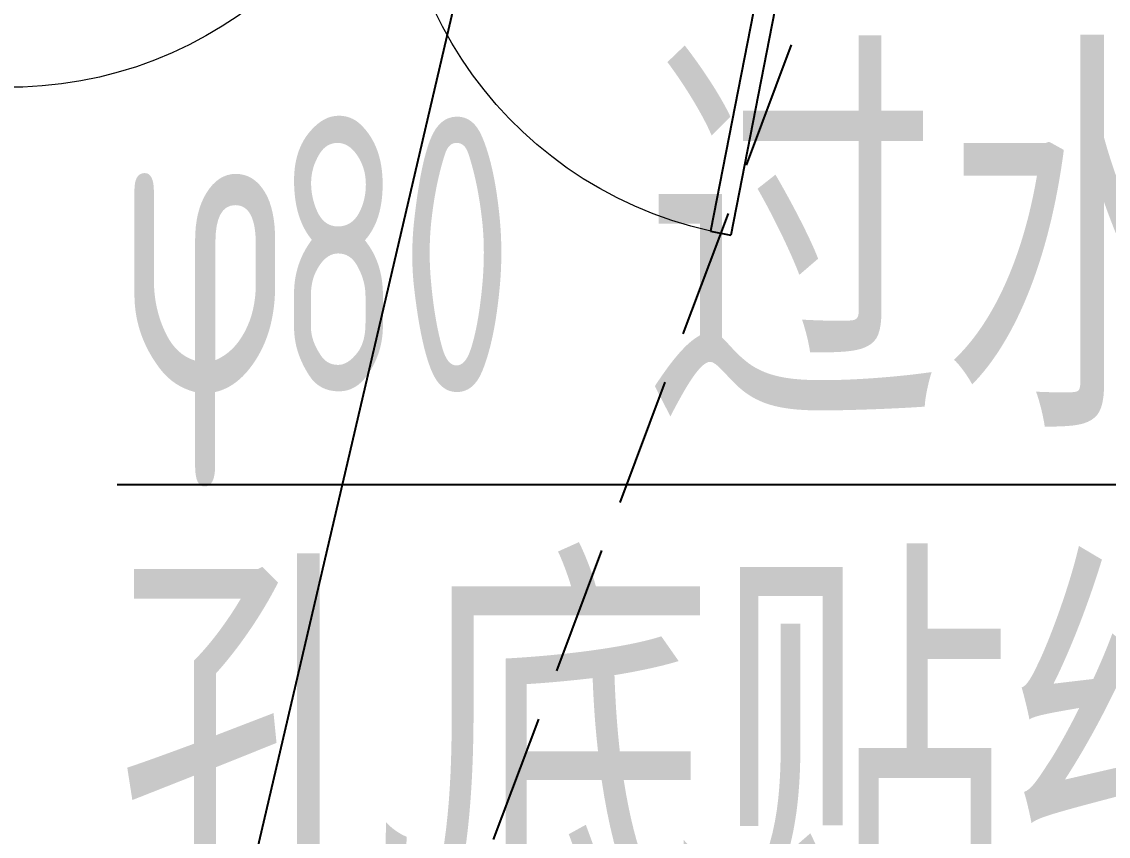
# Model space of a CAD drawing. Header units: inches. Extents: x 0 to 1813292486, y 0 to 3473589894.
# Drawn here: x 600495236 to 600497347, y 3473208569 to 3473210152 of the extents above; entities that cross this region are included whole.
import ezdxf

# ---------------------------------------------------------------- set-up
doc = ezdxf.new("R2010")
doc.units = ezdxf.units.IN
doc.header["$LTSCALE"] = 1000
doc.header["$MEASUREMENT"] = 0
doc.linetypes.add('AX-MALL-WALL-P02-QT$0$DASH', pattern=[0.35, 0.25, -0.1])
for name, color, linetype in [('A-Anno-Note', 241, 'Continuous'), ('AX-MALL-DIM-P02$0$A-Anno-Dims', 3, 'Continuous'), ('AX-MALL-DIM-P02$0$A-Anno-Note', 241, 'Continuous'), ('AX-MALL-DIM-P02$0$DIM_LEAD', 3, 'Continuous'), ('AX-MALL-DIM-SY-P02$0$DIM_IDEN', 3, 'Continuous'), ('AX-MALL-P02-200$0$A-Anno-Note', 241, 'Continuous'), ('AX-MALL-WALL-P02$0$A-Anno-Note', 241, 'Continuous'), ('AX-MALL-WALL-P02-QT$0$A-Detl-Patt', 8, 'Continuous'), ('AX-MALL-WALL-P02-QT$0$A-Detl-Thin', 131, 'Continuous'), ('AX-MALL-WALL-P02-QT$0$A-Wind', 4, 'Continuous')]:
    doc.layers.add(name, color=color, linetype=linetype)
doc.styles.add('AX-MALL-DIM-P02$0$_TCH_DIM', font='gbenor.shx')

# ---------------------------------------------------------------- blocks, each defined once
blk = doc.blocks.new('AX-MALL-WALL-P02-QT$0$tj')
at = {"layer": 'AX-MALL-WALL-P02-QT$0$A-Detl-Patt'}
h = blk.add_hatch(dxfattribs=at)
h.set_pattern_fill('STEEL', color=256, scale=100, angle=50.4318)
h.set_pattern_definition([(75, (-14278.2, 156289.83), (-153.340725, 41.08752), []), (75, (-14317.88, 156358.57), (-153.340725, 41.08752), [])])
edge = h.paths.add_edge_path()
edge.add_line((88101.3, 47666.6), (87883.9, 47459.8))
edge.add_line((87883.9, 47459.8), (91571.5, 43584.6))
edge.add_arc((262949.4, 558937.7), 543101.4, 251.605736, 260.028867)
edge.add_arc((172180.8, -2862.1), 27100, 64.71287, 96.9316, ccw=False)
edge.add_arc((262949, 558936.3), 543100, 261.615511, 271.725148)
edge.add_line((279299, 16082.5), (279299, 16382.7))
edge.add_arc((262949, 558936.3), 542800, 261.620204, 271.726101, ccw=False)
edge.add_arc((172180.8, -2862.1), 27400, 64.80632, 96.83816)
edge.add_arc((262949.4, 558937.7), 542801.4, 251.613639, 260.024173, ccw=False)
edge.add_line((91737.3, 43845.7), (88101.3, 47666.6))
blk.add_lwpolyline([(88103, 47737.3), (87813.2, 47461.6), (91543.9, 43541.1, 0.036779), (168908.9, 23989.2, -0.141654), (183742.1, 21592.7, 0.044166), (279349, 16034), (279349, 16434.2, -0.044144), (183859, 21979.8, 0.140545), (168919.8, 24393.5, -0.036705), (91764.9, 43889.2), (88103, 47737.3)], format="xyb", dxfattribs=at)
blk.add_lwpolyline([(88101.3, 47666.6), (87883.9, 47459.8), (91571.5, 43584.6, 0.036769), (168910.3, 24039.8, -0.141514), (183756.7, 21641.1, 0.04414), (279299, 16082.5), (279299, 16382.7, -0.044124), (183844.5, 21931.4, 0.140683), (168918.5, 24342.9, -0.036714), (91737.3, 43845.7)], format="xyb", close=True, dxfattribs=at)
blk = doc.blocks.new('AX-MALL-WALL-P02-QT$0$$DorLib2D$00000002')
for p, q in [((-0.5, 0), (-0.5, 0.4875)), ((-0.475, 0.4875), (-0.5, 0.4875)), ((-0.475, 0), (-0.475, 0.4875)), ((0.475, 0), (0.475, 0.4875)), ((0.475, 0.4875), (0.5, 0.4875)), ((0.5, 0), (0.5, 0.4875)), ((-0.5, 0), (-0.475, 0)), ((0.5, 0), (0.475, 0))]:
    blk.add_line(p, q)
at = {"lineweight": 13}
for centre, start, end in [((-0.4875, 0), 0, 88.5307), ((0.4875, 0), 91.4693, 180)]:
    blk.add_arc(centre, 0.4875, start, end, dxfattribs=at)
blk = doc.blocks.new('AX-MALL-WALL-P02-QT')
at = {"layer": 'AX-MALL-WALL-P02-QT$0$A-Detl-Patt', "linetype": 'AX-MALL-WALL-P02-QT$0$DASH'}
blk.add_line((600296794.1, 3473090163.5), (600307623.2, 3473102626.9), dxfattribs=at)
at = {"layer": 'AX-MALL-WALL-P02-QT$0$A-Detl-Thin', "rotation": 339.5681613091762}
blk.add_blockref('AX-MALL-WALL-P02-QT$0$tj', (600144118.7, 3473128496.3), dxfattribs=at)
at = {"layer": 'AX-MALL-WALL-P02-QT$0$A-Wind', "xscale": 1600, "yscale": -1600, "zscale": 200, "rotation": 328.558347311392}
blk.add_blockref('AX-MALL-WALL-P02-QT$0$$DorLib2D$00000002', (600304018, 3473099848.4), dxfattribs=at)
blk = doc.blocks.new('AX-MALL-WALL-P02')
at = {"layer": 'AX-MALL-WALL-P02$0$A-Anno-Note'}
blk.add_blockref('AX-MALL-WALL-P02-QT', (0, 0), dxfattribs=at)
blk = doc.blocks.new('AX-MALL-DIM-SY-P02')
at = {"layer": 'AX-MALL-DIM-SY-P02$0$DIM_IDEN'}
blk.add_line((600304452.1, 3473100135.4), (600300797.9, 3473094627.7), dxfattribs=at)
blk = doc.blocks.new('AX-MALL-DIM-P02')
at = {"layer": 'AX-MALL-DIM-P02$0$DIM_LEAD'}
blk.add_line((600305491.9, 3473097801.2), (600303006.4, 3473098727.1), dxfattribs=at)
at = {"layer": 'AX-MALL-DIM-P02$0$A-Anno-Dims'}
blk.add_blockref('AX-MALL-DIM-SY-P02', (0, 0), dxfattribs=at)
at = {"layer": 'AX-MALL-DIM-P02$0$A-Anno-Note', "style": 'AX-MALL-DIM-P02$0$_TCH_DIM', "width": 0.7}
for s, height, p in [('φ', 607.7, (600303069.3, 3473098896)), ('80', 535.5, (600303359.5, 3473098787.9)), ('过水孔', 607.66, (600304028.6, 3473098538.6)), ('孔底贴结构沟完成面', 607.66, (600302723.6, 3473097967.9))]:
    blk.add_text(s, height=height, rotation=339.5682, dxfattribs=at).set_placement(p)
blk = doc.blocks.new('AX-MALL-P02-200')
at = {"layer": 'AX-MALL-P02-200$0$A-Anno-Note'}
blk.add_blockref('AX-MALL-WALL-P02', (0, 0), dxfattribs=at)
blk.add_blockref('AX-MALL-DIM-P02', (0, 0), dxfattribs=at)

msp = doc.modelspace()

# ---------------------------------------------------------------- block references
at = {"layer": 'A-Anno-Note', "rotation": 20.43183869077545}
msp.add_blockref('AX-MALL-P02-200', (1250392458.5, 9048125.7), dxfattribs=at)

doc.saveas('drawing.dxf')
